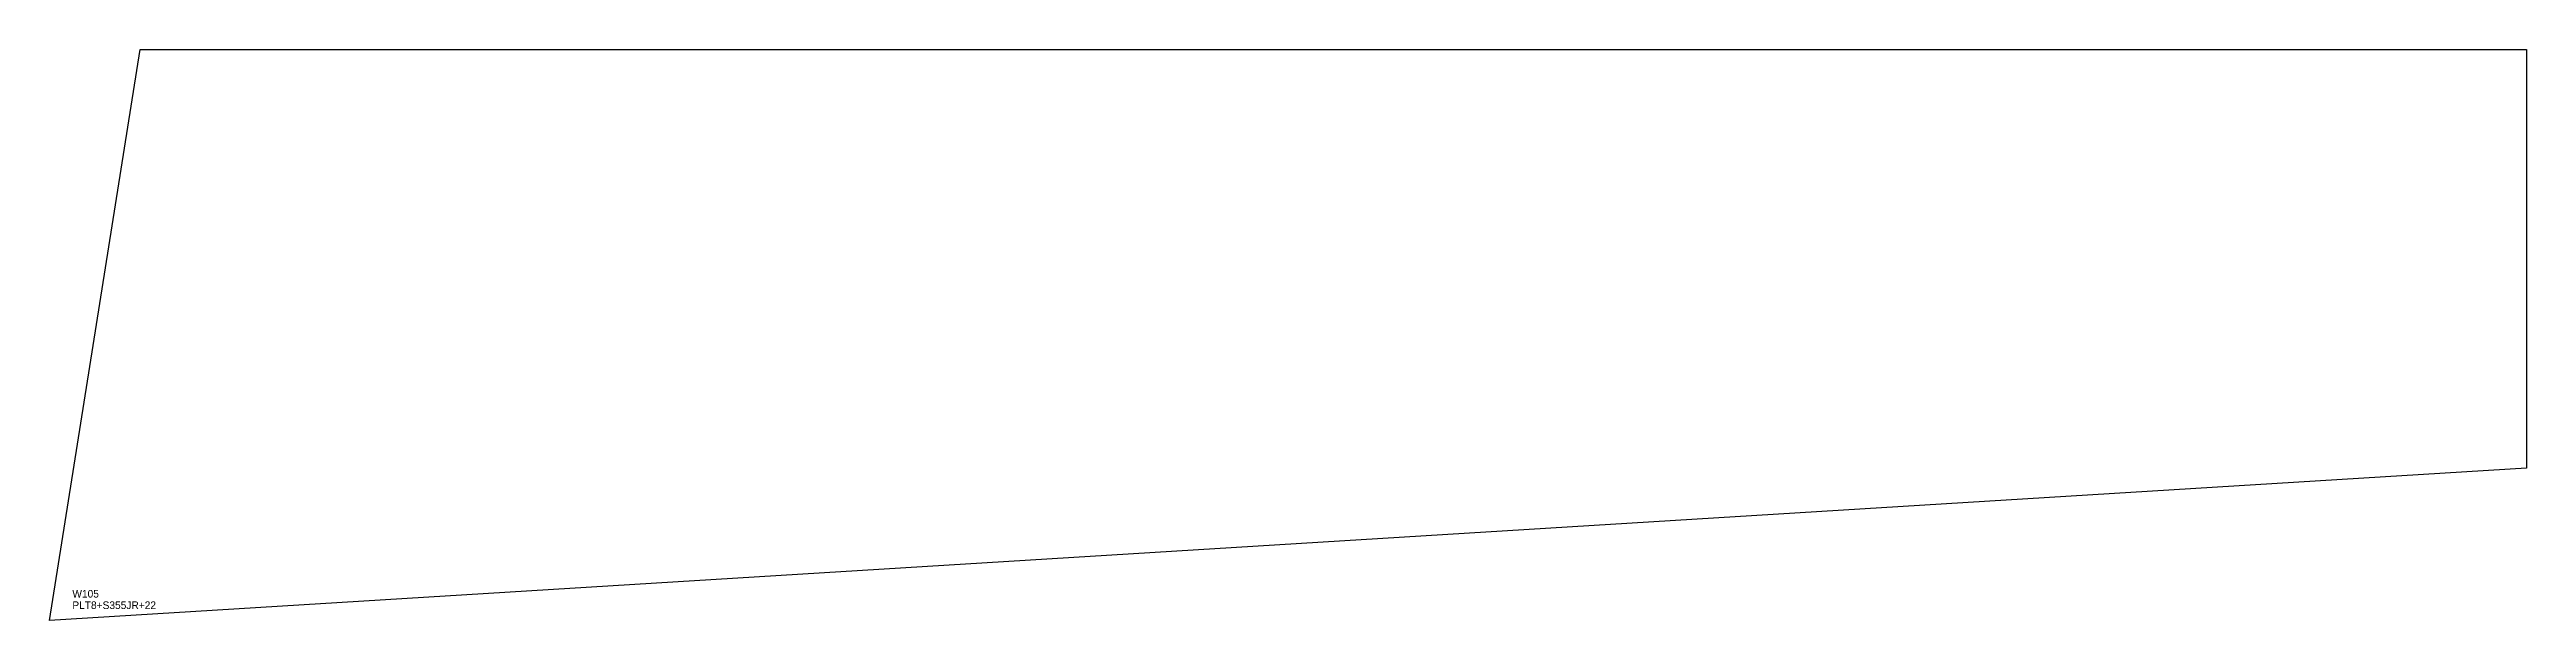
# Model space of a CAD drawing. Extents: x 0 to 3257, y 0 to 750.
import ezdxf

# ---------------------------------------------------------------- set-up
doc = ezdxf.new("R2010")
doc.units = 0
for name, color, linetype in [('CUT', 7, 'CONTINUOUS'), ('SCRIBE', 3, 'CONTINUOUS'), ('TEXT', 7, 'CONTINUOUS')]:
    doc.layers.add(name, color=color, linetype=linetype)

msp = doc.modelspace()

# ---------------------------------------------------------------- linework, layer by layer
at = {"layer": 'CUT', "color": 7, "linetype": 'CONTINUOUS'}
msp.add_lwpolyline([(0, 0), (119.26, 750.05), (3257.35, 750.05), (3257.35, 200.05)], close=True, dxfattribs=at)

# ---------------------------------------------------------------- texts
at = {"layer": 'SCRIBE', "color": 3}
msp.add_text('W105', height=10, dxfattribs=at).set_placement((30, 30))
at = {"layer": 'TEXT', "color": 7}
msp.add_text('PLT8+S355JR+22', height=10, dxfattribs=at).set_placement((30, 15))

doc.saveas('drawing.dxf')
